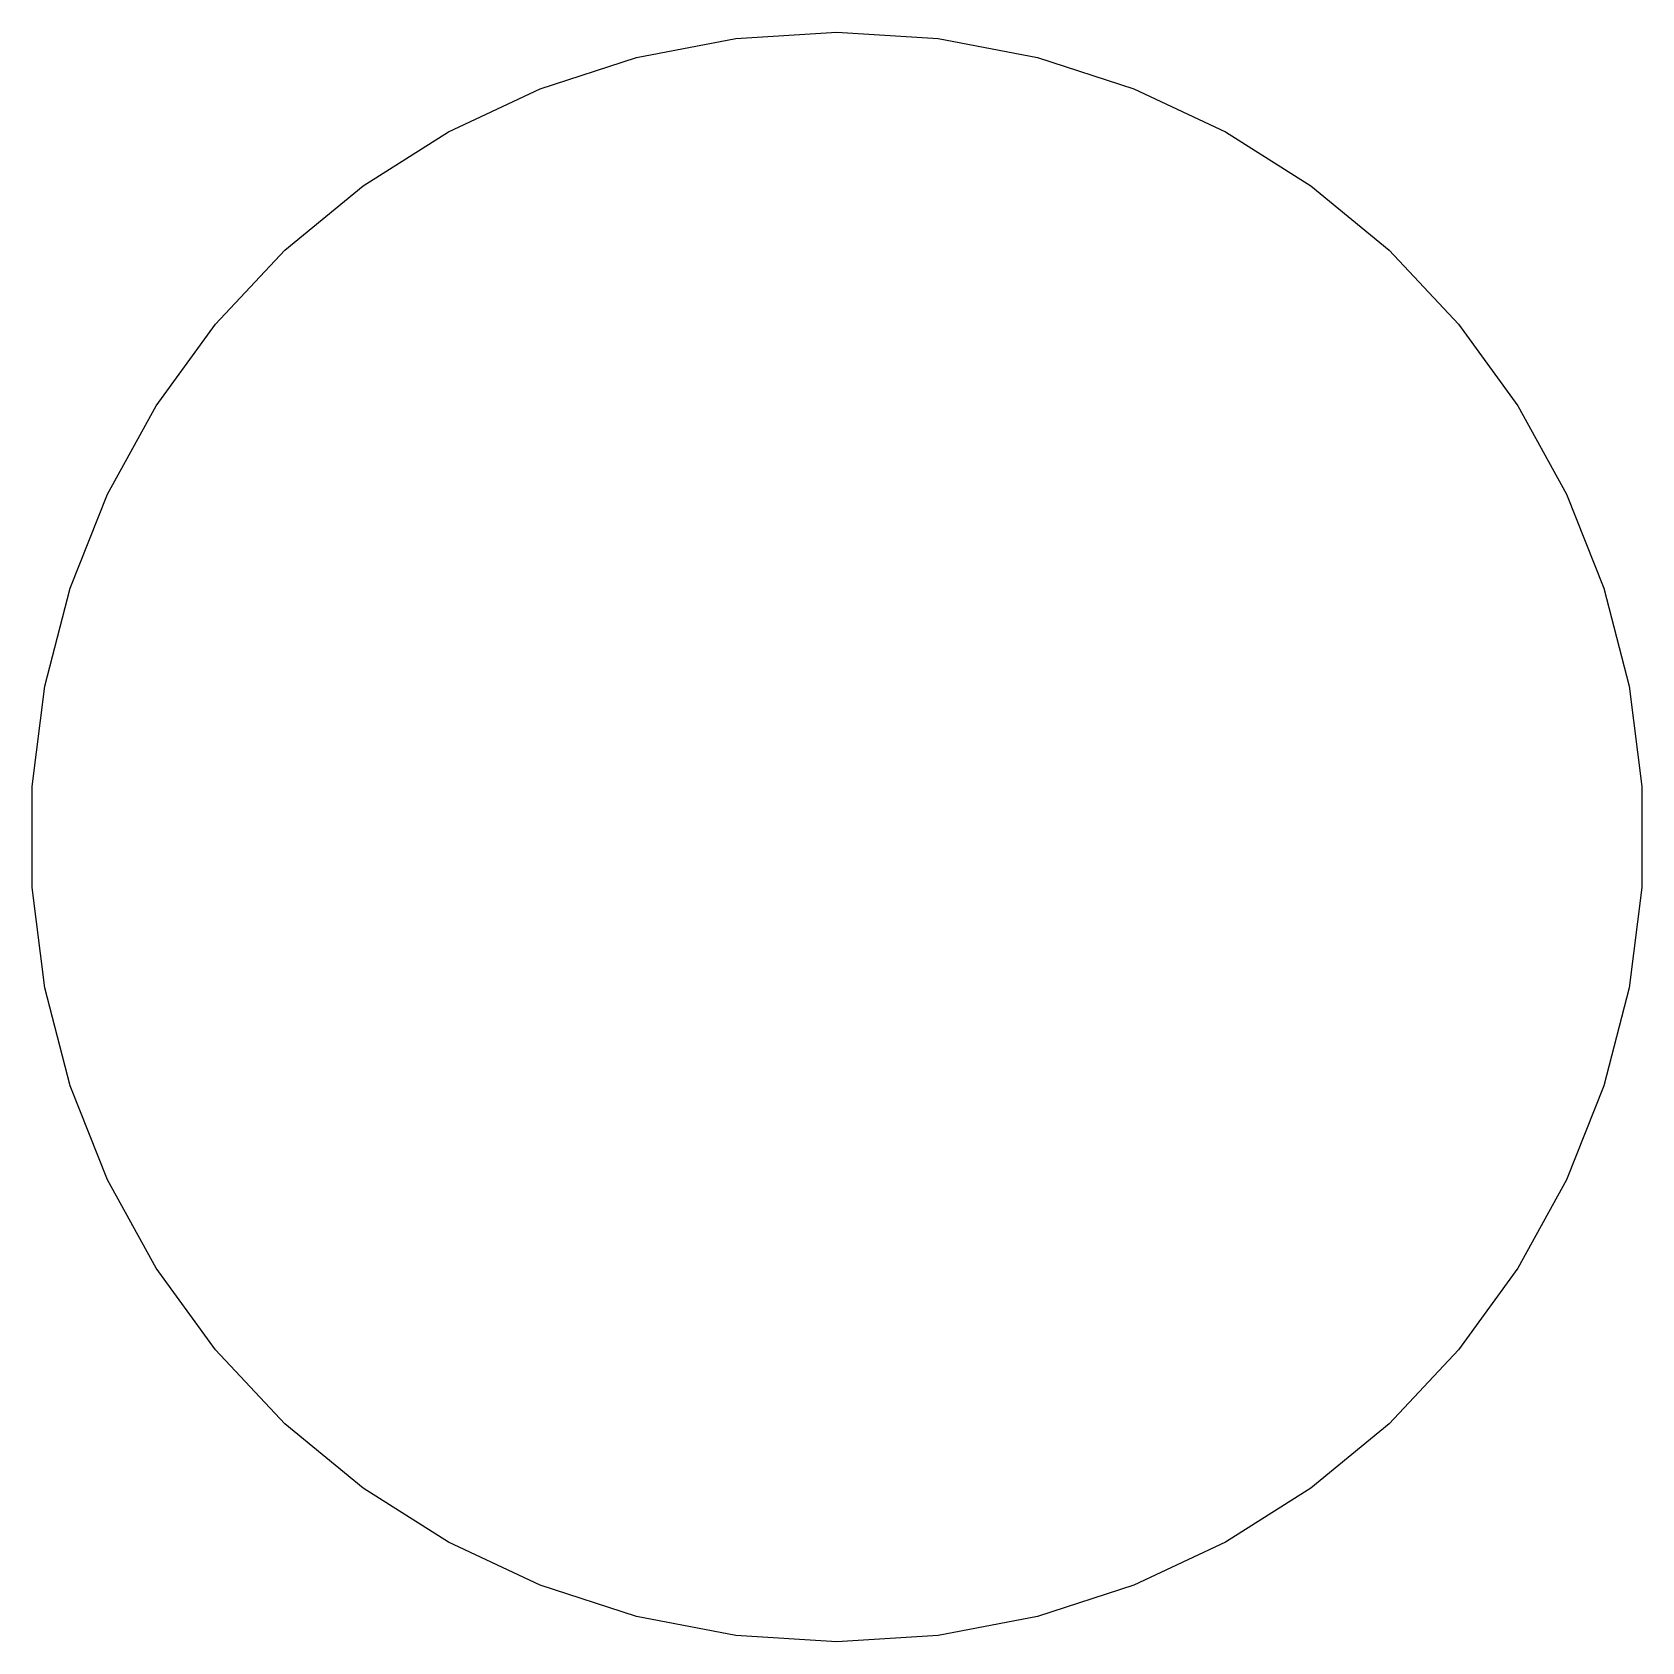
# Model space of a CAD drawing. Extents: x 16.39 to 22.39, y -3 to 3.
import ezdxf

# ---------------------------------------------------------------- set-up
doc = ezdxf.new("R2010")
doc.units = 0
doc.header["$MEASUREMENT"] = 0

msp = doc.modelspace()

# ---------------------------------------------------------------- linework, layer by layer
for p, q in [((18.640903, 2.905769), (19.011755, 2.976326)), ((19.011755, 2.976326), (19.388499, 3)), ((19.388499, 3), (19.765244, 2.976326)), ((19.765244, 2.976326), (20.136096, 2.905769)), ((18.281988, 2.789256), (18.640903, 2.905769)), ((20.136096, 2.905769), (20.495011, 2.789256)), ((17.940437, 2.628801), (18.281988, 2.789256)), ((20.495011, 2.789256), (20.836562, 2.628801)), ((17.621678, 2.427031), (17.940437, 2.628801)), ((20.836562, 2.628801), (21.155321, 2.427031)), ((17.330825, 2.186889), (17.621678, 2.427031)), ((21.155321, 2.427031), (21.446174, 2.186889)), ((17.072375, 1.912242), (17.330825, 2.186889)), ((21.446174, 2.186889), (21.704624, 1.912242)), ((16.850515, 1.607422), (17.072375, 1.912242)), ((21.704624, 1.912242), (21.926484, 1.607422)), ((16.668654, 1.277381), (16.850515, 1.607422)), ((21.926484, 1.607422), (22.108344, 1.277381)), ((16.52974, 0.92707), (16.668654, 1.277381)), ((22.108344, 1.277381), (22.247259, 0.92707)), ((16.435786, 0.56206), (16.52974, 0.92707)), ((22.247259, 0.92707), (22.341213, 0.56206)), ((16.388499, 0.188385), (16.435786, 0.56206)), ((22.341213, 0.56206), (22.3885, 0.188385)), ((16.388499, -0.188385), (16.388499, 0.188385)), ((22.3885, 0.188385), (22.3885, -0.188385)), ((16.435786, -0.562215), (16.388499, -0.188385)), ((22.3885, -0.188385), (22.341213, -0.562215)), ((16.52974, -0.92707), (16.435786, -0.562215)), ((22.341213, -0.562215), (22.247259, -0.92707)), ((16.668654, -1.277381), (16.52974, -0.92707)), ((22.247259, -0.92707), (22.108344, -1.277381)), ((16.850515, -1.607422), (16.668654, -1.277381)), ((22.108344, -1.277381), (21.926484, -1.607422)), ((17.072375, -1.912242), (16.850515, -1.607422)), ((21.926484, -1.607422), (21.704624, -1.912242)), ((17.330825, -2.186889), (17.072375, -1.912242)), ((21.704624, -1.912242), (21.446174, -2.186889)), ((17.621678, -2.427031), (17.330825, -2.186889)), ((21.446174, -2.186889), (21.155321, -2.427031)), ((17.940437, -2.628955), (17.621678, -2.427031)), ((21.155321, -2.427031), (20.836562, -2.628955)), ((18.281988, -2.789256), (17.940437, -2.628955)), ((20.836562, -2.628955), (20.495011, -2.789256)), ((18.640903, -2.905769), (18.281988, -2.789256)), ((20.495011, -2.789256), (20.136096, -2.905769)), ((19.011755, -2.976326), (18.640903, -2.905769)), ((20.136096, -2.905769), (19.765244, -2.976326)), ((19.388499, -3), (19.011755, -2.976326)), ((19.765244, -2.976326), (19.388499, -3))]:
    msp.add_line(p, q)

doc.saveas('drawing.dxf')
